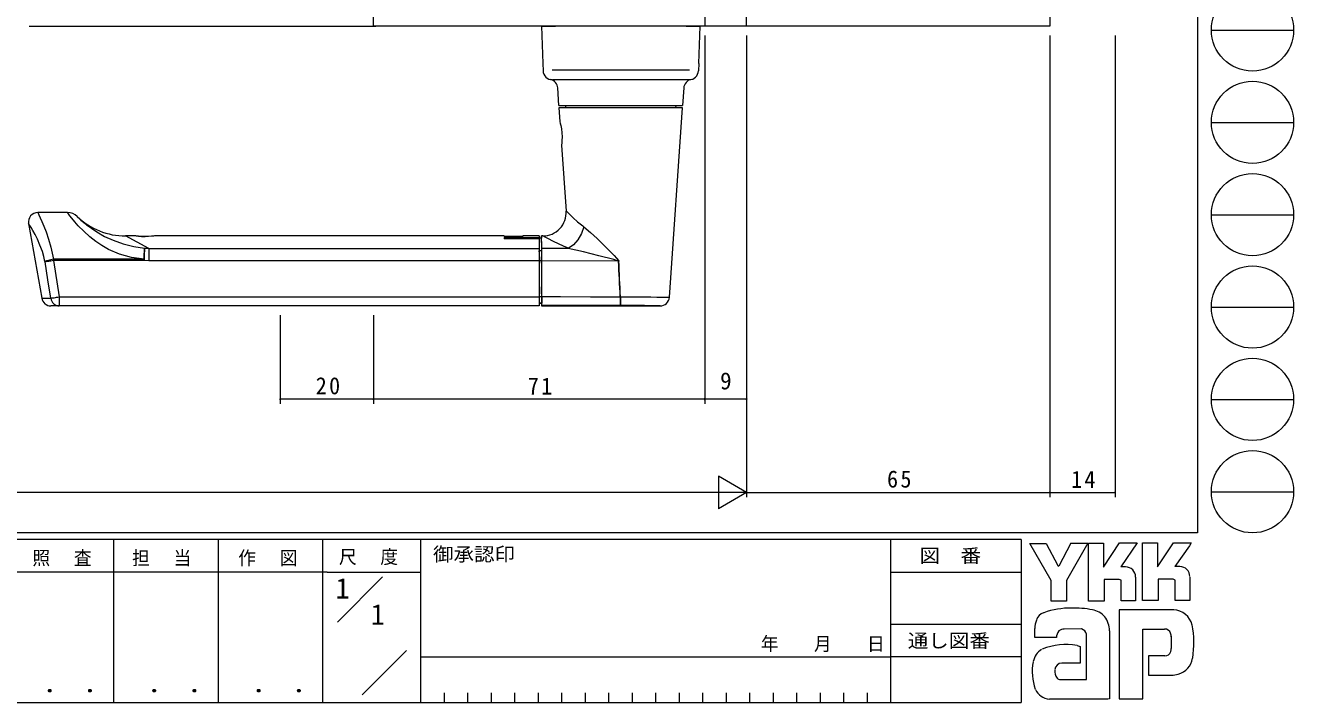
# Model space of a CAD drawing. Units: millimetres on the paper. Extents: x -420 to 373, y -297 to 267.
# Drawn here: x 101 to 372.9, y -297 to -151.8 of the extents above; entities that cross this region are included whole.
import ezdxf
from ezdxf.enums import TextEntityAlignment as Align

# ---------------------------------------------------------------- set-up
doc = ezdxf.new("R2010")
doc.units = ezdxf.units.MM
for name, color, linetype, lineweight in [('0-1_YKK_ZWAK', 7, 'Continuous', 9), ('0-3_YKK_12', 2, 'Continuous', 9), ('0-4_YKK_D', 6, 'Continuous', 9), ('0-6_YKK_13', 4, 'Continuous', 9), ('0-7_YKK_11', 7, 'Continuous', 9)]:
    doc.layers.add(name, color=color, linetype=linetype, lineweight=lineweight)
doc.layers.add('0-2_USER1', color=3, linetype='Continuous')
doc.styles.add('ＭＳ ゴシック', font='')
doc.styles.get('ＭＳ ゴシック').set_extended_font_data('MS Gothic')

msp = doc.modelspace()

# ---------------------------------------------------------------- linework, layer by layer
at = {"layer": '0-1_YKK_ZWAK'}
for p, q in [((352.3, 264.4), (352.3, -260.6)), ((355.276, -152.8), (372.916, -152.8)), ((355.276, -172.596), (372.916, -172.596)), ((355.276, -192.392), (372.916, -192.392)), ((355.276, -212.188), (372.916, -212.188)), ((355.276, -231.984), (372.916, -231.984)), ((355.276, -251.78), (372.916, -251.78)), ((352.3, -260.6), (-417.7, -260.6)), ((314.5, -262), (-417.7, -262)), ((119.9, -262), (119.9, -297)), ((142.3, -262), (142.3, -297)), ((164.7, -262), (164.7, -297)), ((185.7, -262), (185.7, -297)), ((286.5, -262), (286.5, -297)), ((314.5, -262), (314.5, -297)), ((316.337, -262.906), (319.851, -262.906)), ((320.932, -270.799), (316.337, -262.906)), ((325.136, -262.798), (322.581, -267.771)), ((328.96, -275.231), (328.96, -262.825)), ((340.474, -262.717), (343.745, -262.717)), ((340.474, -275.123), (340.474, -262.717)), ((347.178, -262.717), (350.962, -262.717)), ((350.583, -263.365), (347.461, -267.825)), ((350.962, -262.717), (350.583, -263.365)), ((165.684, -268.999), (97.5, -268.999)), ((165.684, -268.999), (185.7, -268.999)), ((286.5, -269), (314.5, -269)), ((336.879, -267.906), (335.84, -267.906)), ((348.501, -267.825), (347.461, -267.825)), ((167.87, -279.736), (177.564, -270.043)), ((335.474, -270.582), (332.284, -270.582)), ((339.042, -270.069), (339.042, -275.15)), ((343.88, -270.555), (343.88, -275.123)), ((347.069, -270.555), (343.88, -270.555)), ((347.502, -270.717), (347.069, -270.555)), ((347.502, -275.096), (347.502, -270.717)), ((350.664, -270.069), (350.664, -275.096)), ((347.124, -277.096), (335.528, -277.096)), ((335.528, -277.096), (335.528, -296.206)), ((343.88, -275.123), (340.474, -275.123)), ((347.502, -275.046), (347.553, -275.096)), ((350.664, -275.096), (347.502, -275.096)), ((286.5, -280.199), (314.5, -280.199)), ((317.418, -283.07), (317.418, -281.141)), ((327.446, -281.205), (323.748, -281.275)), ((328.527, -292.071), (328.527, -282.34)), ((333.42, -281.583), (333.42, -296.179)), ((340.555, -281.259), (345.204, -281.259)), ((340.555, -296.206), (340.555, -281.259)), ((346.673, -282.756), (346.691, -285.391)), ((322.067, -283.07), (317.418, -283.07)), ((173.172, -295.345), (182.696, -285.821)), ((185.7, -287.2), (286.5, -287.2)), ((314.5, -287.199), (286.5, -287.199)), ((341.772, -286.989), (341.772, -291.125)), ((345.313, -286.989), (341.772, -286.989)), ((327.176, -288.53), (323.181, -288.535)), ((347.097, -291.125), (348.178, -290.882)), ((322.905, -292.071), (328.527, -292.071)), ((328.095, -292.071), (328.446, -292.071)), ((328.527, -292.07), (328.528, -292.071)), ((341.772, -291.125), (347.097, -291.125)), ((190.74, -294.9), (190.74, -297)), ((195.78, -294.9), (195.78, -297)), ((200.82, -294.9), (200.82, -297)), ((205.86, -294.9), (205.86, -297)), ((210.9, -294.9), (210.9, -297)), ((215.94, -294.9), (215.94, -297)), ((220.98, -294.9), (220.98, -297)), ((226.02, -294.9), (226.02, -297)), ((231.06, -294.9), (231.06, -297)), ((236.1, -294.9), (236.1, -297)), ((241.14, -294.9), (241.14, -297)), ((246.18, -294.9), (246.18, -297)), ((251.22, -294.9), (251.22, -297)), ((256.26, -294.9), (256.26, -297)), ((261.3, -294.9), (261.3, -297)), ((266.34, -294.9), (266.34, -297)), ((271.38, -294.9), (271.38, -297)), ((276.42, -294.9), (276.42, -297)), ((281.46, -294.9), (281.46, -297)), ((322.067, -296.26), (320.58, -296.26)), ((333.095, -296.233), (322.067, -296.26)), ((333.42, -296.179), (333.095, -296.233)), ((-417.7, -297), (314.5, -297))]:
    msp.add_line(p, q, dxfattribs=at)
for points in [[(319.851, -262.906), (322.364, -267.609), (322.581, -267.771)], [(325.136, -262.798), (328.762, -262.798), (324.229, -270.826)], [(328.96, -262.825), (332.176, -262.825), (332.176, -267.923), (335.555, -262.771)], [(335.555, -262.771), (339.38, -262.771), (335.84, -267.906)], [(343.745, -262.717), (343.745, -267.908), (347.178, -262.717)], [(324.229, -270.826), (324.229, -275.258), (320.932, -275.258), (320.932, -270.799)], [(332.284, -270.582), (332.284, -275.231), (328.96, -275.231)], [(339.042, -275.15), (335.906, -275.15), (335.906, -270.744), (335.474, -270.582)], [(326.473, -284.773), (327.176, -284.935), (327.176, -288.53)], [(335.528, -296.206), (339.772, -296.206), (340.555, -296.206)]]:
    msp.add_lwpolyline(points, dxfattribs=at)
for centre in [(364.096, -152.8), (364.096, -172.596), (364.096, -192.392), (364.096, -212.188), (364.096, -231.984), (364.096, -251.78)]:
    msp.add_circle(centre, 8.82, dxfattribs=at)
for centre, radius, start, end in [((336.879, -270.069), 2.163, 0.00165, 89.99603), ((348.501, -269.988), 2.163, 0.00165, 89.99603), ((325.222, -294.401), 17.68, 89.89165, 109.30847), ((325.741, -297.463), 20.748, 78.78009, 91.46938), ((329.03, -281.496), 4.449, 40.66422, 80.31693), ((346.972, -281.44), 4.341, 14.44571, 87.08746), ((322.459, -281.166), 5.037, 158.41083, 179.71774), ((320.106, -280.055), 2.444, 109.02126, 161.51263), ((328.809, -281.485), 4.612, 358.78058, 38.76563), ((324.175, -283.007), 2.109, 138.46381, 181.71359), ((323.615, -282.971), 1.701, 85.50551, 126.78038), ((326.956, -282.754), 1.625, 14.75519, 72.44994), ((345.365, -282.479), 1.229, 16.43123, 96.91661), ((343.031, -283.208), 3.673, 4.93422, 17.03551), ((330.666, -284.187), 20.86, 350.99026, 10.67624), ((324.02, -297.854), 13.309, 79.38097, 112.05824), ((343.01, -285.041), 3.697, 343.6902, 354.75362), ((327.949, -290.395), 11.082, 168.76372, 199.80078), ((320.927, -288.927), 3.908, 121.8271, 169.08475), ((345.314, -285.684), 1.306, 269.95467, 342.90144), ((347.035, -286.745), 4.291, 285.4429, 349.90448), ((324.082, -290.328), 2.369, 171.08202, 216.71922), ((323.19, -289.979), 1.445, 90.33952, 178.03638), ((323.15, -290.565), 1.526, 230.97279, 260.7549), ((320.94, -292.443), 3.823, 207.31435, 263.59464)]:
    msp.add_arc(centre, radius, start, end, dxfattribs=at)
at = {"layer": '0-3_YKK_12'}
for p, q in [((101.773, -151.954), (176.13, -151.954)), ((256.13, -151.954), (246.13, -151.954))]:
    msp.add_line(p, q, dxfattribs=at)
at = {"layer": '0-4_YKK_D'}
for p, q in [((246.63, -153.954), (246.63, -232.951)), ((246.63, -153.954), (246.63, -232.951)), ((255.63, -153.954), (255.63, -232.951)), ((255.63, -153.954), (255.63, -252.951)), ((255.63, -153.954), (255.63, -252.951)), ((320.63, -153.954), (320.63, -252.951)), ((320.63, -153.954), (320.63, -252.951)), ((334.63, -153.954), (334.63, -252.951)), ((155.63, -213.951), (155.63, -232.951)), ((175.63, -213.951), (175.63, -232.951)), ((175.63, -213.951), (175.63, -232.951)), ((175.63, -231.951), (155.63, -231.951)), ((246.63, -231.951), (175.63, -231.951)), ((255.63, -231.951), (246.63, -231.951)), ((255.63, -251.951), (249.568, -248.451)), ((249.568, -248.451), (249.568, -255.451)), ((248.63, -251.951), (-48.37, -251.951)), ((255.63, -251.951), (243.506, -251.951)), ((255.63, -251.951), (249.568, -255.451)), ((255.63, -251.951), (320.63, -251.951)), ((320.63, -251.951), (334.63, -251.951))]:
    msp.add_line(p, q, dxfattribs=at)
for centre, start, end in [((155.63, -231.951), 0, 180), ((155.63, -231.951), 180, 0), ((175.63, -231.951), 0, 180), ((175.63, -231.951), 0, 180), ((175.63, -231.951), 180, 0), ((175.63, -231.951), 180, 0), ((246.63, -231.951), 0, 180), ((246.63, -231.951), 0, 180), ((246.63, -231.951), 180, 0), ((246.63, -231.951), 180, 0), ((255.63, -231.951), 0, 180), ((255.63, -231.951), 180, 0), ((320.63, -251.951), 0, 180), ((320.63, -251.951), 0, 180), ((320.63, -251.951), 180, 0), ((320.63, -251.951), 180, 0), ((334.63, -251.951), 0, 180), ((334.63, -251.951), 180, 0)]:
    msp.add_arc(centre, 0.106, start, end, dxfattribs=at)
at = {"layer": '0-6_YKK_13'}
for p, q in [((211.632, -151.951), (214.63, -151.951)), ((211.632, -151.951), (211.911, -159.959)), ((224.132, -151.951), (214.63, -151.951)), ((233.132, -151.951), (224.132, -151.951)), ((242.633, -151.951), (233.132, -151.951)), ((242.633, -151.951), (245.632, -151.951)), ((245.352, -159.959), (245.632, -151.951)), ((211.911, -159.959), (211.966, -161.521)), ((245.352, -159.959), (245.297, -161.521)), ((243.369, -161.391), (213.894, -161.391)), ((243.299, -163.451), (213.965, -163.451)), ((215.382, -168.951), (215.121, -165.223)), ((242.142, -165.223), (241.882, -168.951)), ((215.382, -168.951), (241.882, -168.951)), ((215.382, -169.451), (215.589, -172.435)), ((216.799, -168.951), (216.782, -169.451)), ((239.056, -210.09), (241.882, -169.451)), ((240.482, -169.451), (240.464, -168.951)), ((215.772, -173.184), (215.714, -172.928)), ((215.94, -177.478), (216.922, -191.604)), ((110.011, -191.951), (103.632, -191.951)), ((101.662, -194.299), (104.483, -210.299)), ((127.451, -199.624), (122.461, -196.951)), ((124.634, -196.951), (122.461, -196.951)), ((203.632, -196.951), (128.629, -196.951)), ((203.632, -196.951), (203.632, -197.067)), ((207.632, -197.067), (203.632, -197.067)), ((203.632, -197.309), (203.632, -197.547)), ((203.632, -197.309), (211.132, -197.309)), ((211.132, -197.547), (203.632, -197.547)), ((207.632, -196.951), (207.632, -197.067)), ((211.132, -196.951), (207.632, -196.951)), ((211.132, -196.951), (211.132, -197.309)), ((211.132, -197.309), (211.132, -197.547)), ((211.132, -197.547), (211.132, -199.624)), ((211.632, -197.451), (211.243, -197.451)), ((211.934, -196.951), (211.632, -196.951)), ((126.519, -199.54), (126.984, -199.586)), ((126.984, -199.586), (127.451, -199.624)), ((127.451, -199.624), (211.132, -199.624)), ((127.451, -199.624), (127.451, -202.265)), ((211.132, -199.624), (211.132, -202.265)), ((211.173, -200.234), (211.132, -200.151)), ((211.132, -200.234), (211.173, -200.234)), ((211.21, -200.046), (211.71, -200.046)), ((217.381, -199.612), (211.712, -199.623)), ((217.381, -199.612), (217.381, -199.612)), ((105.195, -202.49), (105.177, -202.395)), ((105.803, -206.322), (105.195, -202.49)), ((106.969, -201.958), (106.986, -202.244)), ((126.412, -201.958), (106.969, -201.958)), ((126.412, -201.958), (126.412, -202.244)), ((127.451, -202.265), (126.412, -202.244)), ((211.132, -202.265), (127.451, -202.265)), ((211.132, -201.412), (211.196, -201.412)), ((211.132, -202.265), (211.132, -211.951)), ((211.202, -202.765), (211.132, -202.765)), ((211.201, -207.891), (211.202, -202.765)), ((211.22, -202.247), (211.72, -202.247)), ((211.718, -209.931), (211.72, -202.247)), ((228.155, -202.365), (211.724, -202.265)), ((228.236, -202.36), (228.155, -202.365)), ((106.431, -210.269), (105.803, -206.322)), ((211.132, -207.891), (211.201, -207.891)), ((211.188, -209.338), (211.132, -209.338)), ((211.132, -209.451), (211.188, -209.338)), ((108.234, -211.951), (106.453, -211.951)), ((108.234, -210.021), (108.234, -211.951)), ((211.132, -211.951), (108.234, -211.951)), ((211.132, -209.451), (211.132, -211.451)), ((211.632, -211.451), (211.132, -211.451)), ((211.705, -211.378), (211.205, -211.378)), ((211.218, -209.931), (211.718, -209.931)), ((211.632, -211.451), (211.705, -211.378)), ((211.632, -211.451), (211.632, -211.951)), ((211.632, -211.951), (237.061, -211.951)), ((228.539, -210.016), (228.548, -210.016)), ((228.548, -210.016), (228.556, -210.016)), ((237.061, -211.951), (237.026, -211.944))]:
    msp.add_line(p, q, dxfattribs=at)
for points in [[(241.882, -169.451), (228.632, -169.451), (215.382, -169.451)], [(215.595, -172.435), (215.6, -172.452), (215.673, -172.744), (215.79, -173.275), (215.917, -174.008), (216.012, -174.858), (216.05, -175.705), (216.036, -176.457), (215.993, -177.047), (215.953, -177.41), (215.944, -177.478)], [(103.632, -191.951), (103.693, -192.077), (103.868, -192.444), (104.141, -193.034), (104.494, -193.827), (104.931, -194.871), (105.401, -196.096), (105.932, -197.66), (106.425, -199.384), (106.722, -200.651), (106.969, -201.958)], [(126.412, -201.958), (123.738, -201.6), (121.143, -200.863), (118.821, -199.842), (117.401, -199.03), (116.062, -198.122), (114.824, -197.152), (113.478, -195.937), (112.318, -194.749), (111.561, -193.896), (110.942, -193.153), (110.525, -192.628), (110.228, -192.241), (110.054, -192.008), (110.023, -191.967)], [(112.097, -192.795), (112.123, -192.821), (112.276, -192.966), (112.536, -193.211), (112.898, -193.54), (113.443, -194.013), (113.887, -194.376)], [(216.945, -191.627), (216.987, -191.669), (217.267, -191.944), (217.762, -192.422), (218.433, -193.051), (219.375, -193.89), (220.479, -194.802), (220.754, -195.017), (222.149, -196.181), (223.583, -197.511), (224.891, -198.789), (226.205, -200.114), (227.194, -201.128), (227.74, -201.699), (228.187, -202.223), (228.224, -202.3), (228.236, -202.36)], [(105.177, -202.395), (104.923, -201.33), (104.617, -200.307), (104.097, -198.901), (103.541, -197.645), (103.041, -196.651), (102.58, -195.812), (102.204, -195.171), (101.913, -194.696), (101.727, -194.4), (101.662, -194.299)], [(113.887, -194.376), (114.099, -194.549), (115.123, -195.314), (116.283, -196.084), (117.967, -197.033), (119.78, -197.861), (121.957, -198.621), (124.217, -199.182), (126.519, -199.54)], [(220.754, -195.017), (220.245, -196.437), (219.46, -197.755), (218.475, -198.848), (217.381, -199.612)], [(126.632, -197.073), (126.244, -197.069), (125.867, -197.055), (125.218, -197.012), (124.787, -196.969), (124.633, -196.951)], [(125.218, -197.012), (125.868, -197.055), (126.245, -197.069), (126.633, -197.073)], [(128.629, -196.951), (128.63, -196.951), (128.475, -196.969), (128.205, -196.998), (128.043, -197.012), (127.395, -197.055), (127.019, -197.069), (126.632, -197.073)], [(211.712, -199.623), (211.694, -198.482), (211.673, -197.633), (211.653, -197.126), (211.632, -196.951), (211.632, -197.451)], [(211.71, -200.046), (211.698, -199.268), (211.685, -198.622), (211.672, -198.113), (211.659, -197.746), (211.645, -197.525), (211.632, -197.451)], [(217.381, -199.612), (216.988, -199.444), (215.429, -198.738), (214.073, -198.076), (213.127, -197.589), (212.421, -197.215), (212.075, -197.028), (211.936, -196.952), (211.939, -196.954)], [(126.519, -199.54), (126.509, -199.743), (126.499, -199.984), (126.486, -200.257), (126.473, -200.56), (126.459, -200.886), (126.444, -201.231), (126.428, -201.591), (126.412, -201.958)], [(211.196, -201.412), (211.188, -200.963), (211.181, -200.57), (211.173, -200.234)], [(211.22, -202.247), (211.22, -201.728), (211.218, -201.228), (211.216, -200.768), (211.213, -200.368), (211.21, -200.046)], [(211.72, -202.247), (211.72, -201.728), (211.718, -201.228), (211.716, -200.768), (211.713, -200.368), (211.71, -200.046)], [(211.724, -202.265), (211.724, -201.919), (211.722, -200.943), (211.717, -200.104), (211.712, -199.623)], [(228.155, -202.365), (228.151, -202.357), (228.143, -202.347), (228.106, -202.324), (227.912, -202.254), (227.122, -202.032), (223.955, -201.192), (220.66, -200.354), (219.01, -199.963), (217.381, -199.612)], [(106.969, -201.958), (106.687, -202.017), (106.411, -202.077), (106.147, -202.137), (105.9, -202.195), (105.675, -202.252), (105.477, -202.304), (105.31, -202.353), (105.177, -202.395)], [(106.986, -202.244), (106.707, -202.288), (106.433, -202.33), (106.17, -202.368), (105.923, -202.403), (105.698, -202.433), (105.499, -202.458), (105.33, -202.477), (105.195, -202.49)], [(126.412, -202.244), (106.986, -202.244), (108.234, -210.021), (211.132, -210.021)], [(211.132, -211.451), (211.205, -211.378), (211.207, -211.348), (211.21, -211.265), (211.212, -211.132), (211.214, -210.953), (211.215, -210.735), (211.217, -210.485), (211.217, -210.214), (211.218, -209.931), (211.22, -202.247)], [(211.196, -201.412), (211.198, -201.567), (211.199, -201.76), (211.201, -201.984), (211.202, -202.232), (211.202, -202.495), (211.202, -202.765)], [(211.722, -209.948), (211.722, -209.53), (211.723, -207.109), (211.724, -204.687), (211.724, -202.265)], [(211.201, -207.891), (211.2, -208.173), (211.2, -208.443), (211.198, -208.691), (211.197, -208.909), (211.195, -209.088), (211.193, -209.222), (211.19, -209.307), (211.188, -209.338)], [(104.483, -210.299), (104.623, -210.296), (105.047, -210.29), (105.634, -210.281), (106.431, -210.269)], [(106.431, -210.269), (106.565, -210.257), (106.733, -210.238), (106.933, -210.213), (107.159, -210.182), (107.408, -210.147), (107.674, -210.108), (107.951, -210.066), (108.234, -210.021)], [(106.431, -210.269), (106.51, -210.611), (106.642, -210.932), (106.824, -211.223), (107.05, -211.474), (107.312, -211.678), (107.603, -211.828), (107.913, -211.92), (108.234, -211.951)], [(211.632, -211.951), (211.705, -211.878), (211.71, -211.76), (211.716, -211.429), (211.719, -210.923), (211.722, -210.3), (211.722, -209.948)], [(211.718, -209.931), (211.717, -210.214), (211.716, -210.485), (211.715, -210.735), (211.714, -210.953), (211.712, -211.132), (211.71, -211.265), (211.707, -211.348), (211.705, -211.378)], [(228.57, -211.878), (228.547, -211.878), (223.681, -211.878), (218.816, -211.878), (213.95, -211.878), (211.705, -211.878)], [(211.722, -209.948), (215.722, -209.964), (222.131, -209.99), (223.673, -209.996), (228.539, -210.016)], [(228.539, -210.016), (228.54, -210.384), (228.54, -210.734), (228.541, -211.054), (228.542, -211.334), (228.543, -211.563), (228.544, -211.733), (228.546, -211.84), (228.547, -211.878)], [(228.556, -210.016), (228.556, -210.384), (228.557, -210.734), (228.559, -211.055), (228.56, -211.334), (228.563, -211.563), (228.565, -211.734), (228.568, -211.84), (228.57, -211.878)], [(228.556, -210.016), (230.307, -210.017), (232.011, -210.02), (233.618, -210.025), (235.084, -210.032), (236.366, -210.041), (237.43, -210.05), (238.243, -210.061), (238.785, -210.073), (238.988, -210.082), (239.056, -210.09)], [(237.026, -211.944), (236.991, -211.942), (236.776, -211.932), (236.42, -211.923), (235.929, -211.914), (235.311, -211.906), (234.578, -211.899), (233.742, -211.893), (232.817, -211.887), (231.82, -211.883), (230.768, -211.88), (229.678, -211.878), (228.57, -211.878)]]:
    msp.add_lwpolyline(points, dxfattribs=at)
for centre, radius, start, end in [((213.965, -161.451), 2, 181.99998, 270), ((243.299, -161.451), 2, 270, 357.99998), ((213.126, -165.362), 2, 3.99998, 77.89502), ((244.137, -165.362), 2, 102.10497, 176), ((103.632, -193.951), 2, 90, 189.99998), ((110.011, -194.951), 3, 46.23825, 90), ((122.461, -181.951), 15, 226.23825, 270.03386), ((211.934, -191.951), 5, 270, 3.97734), ((-1169.06, -149.934), 1296.528, 357.68771, 357.80731), ((-1539.332, -295.108), 1769.918, 2.75566, 3.00365), ((-1586.316, -281.961), 1816.297, 2.27013, 2.51184), ((106.453, -209.951), 2, 189.99998, 270), ((237.061, -209.951), 2, 270.00114, 356.02303)]:
    msp.add_arc(centre, radius, start, end, dxfattribs=at)
at = {"layer": '0-7_YKK_11'}
for points in [[(246.63, -140.454), (246.63, -151.954), (175.63, -151.954), (175.63, -147.954)], [(320.63, -149.276), (320.63, -151.954), (255.63, -151.954), (255.63, -143.954)]]:
    msp.add_lwpolyline(points, dxfattribs=at)

# ---------------------------------------------------------------- texts
at = {"layer": '0-1_YKK_ZWAK', "style": 'ＭＳ ゴシック', "width": 1.1}
for s, p in [('御承認印', (188.367, -267.533)), ('図\u3000番', (292.698, -267.862)), ('通し図番', (290.179, -286.085))]:
    msp.add_text(s, height=2.933, dxfattribs=at).set_placement(p, align=Align.BOTTOM_LEFT)
at = {"layer": '0-1_YKK_ZWAK', "color": 3, "style": 'ＭＳ ゴシック', "width": 1.15}
for p in [(101.955, -295.946), (124.355, -295.946), (146.755, -295.946)]:
    msp.add_text(' ． ．', height=3.666, dxfattribs=at).set_placement(p, align=Align.BOTTOM_LEFT)
at = {"layer": '0-1_YKK_ZWAK', "char_height": 2.933, "attachment_point": 7, "style": 'ＭＳ ゴシック'}
for s, insert in [('\\T1.17;\\W0.95;照\\~\\~査', (102.489, -267.78)), ('\\T1.17;\\W0.95;担\\~\\~当', (123.855, -267.78)), ('\\T1.17;\\W0.95;作\\~\\~図', (146.62, -267.762)), ('\\T1.17;\\W0.95;尺\\~\\~度', (168.212, -267.537)), ('\\T1.2;\\W0.95;年\\~\\~\\~月\\~\\~\\~日', (258.676, -286.169))]:
    msp.add_mtext(s, dxfattribs=dict(at, insert=insert))
at = {"layer": '0-2_USER1', "style": 'ＭＳ ゴシック'}
for p in [(167.5, -275.999), (175.033, -281.599)]:
    msp.add_text('1', height=4.399, dxfattribs=at).set_placement(p, align=Align.BOTTOM_LEFT)
at = {"layer": '0-4_YKK_D', "color": 3, "style": 'ＭＳ ゴシック'}
msp.add_text('9', height=3.666, dxfattribs=at).set_placement((249.93, -230.951), align=Align.BOTTOM_LEFT)
at = {"layer": '0-4_YKK_D', "color": 3, "char_height": 3.666, "attachment_point": 7, "style": 'ＭＳ ゴシック'}
for s, insert in [('\\T1.21;\\W0.95;20', (163.23, -230.951)), ('\\T1.21;\\W0.95;71', (208.73, -230.951)), ('\\T1.21;\\W0.95;65', (285.73, -250.951)), ('\\T1.21;\\W0.95;14', (325.193, -250.951))]:
    msp.add_mtext(s, dxfattribs=dict(at, insert=insert))

doc.saveas('drawing.dxf')
